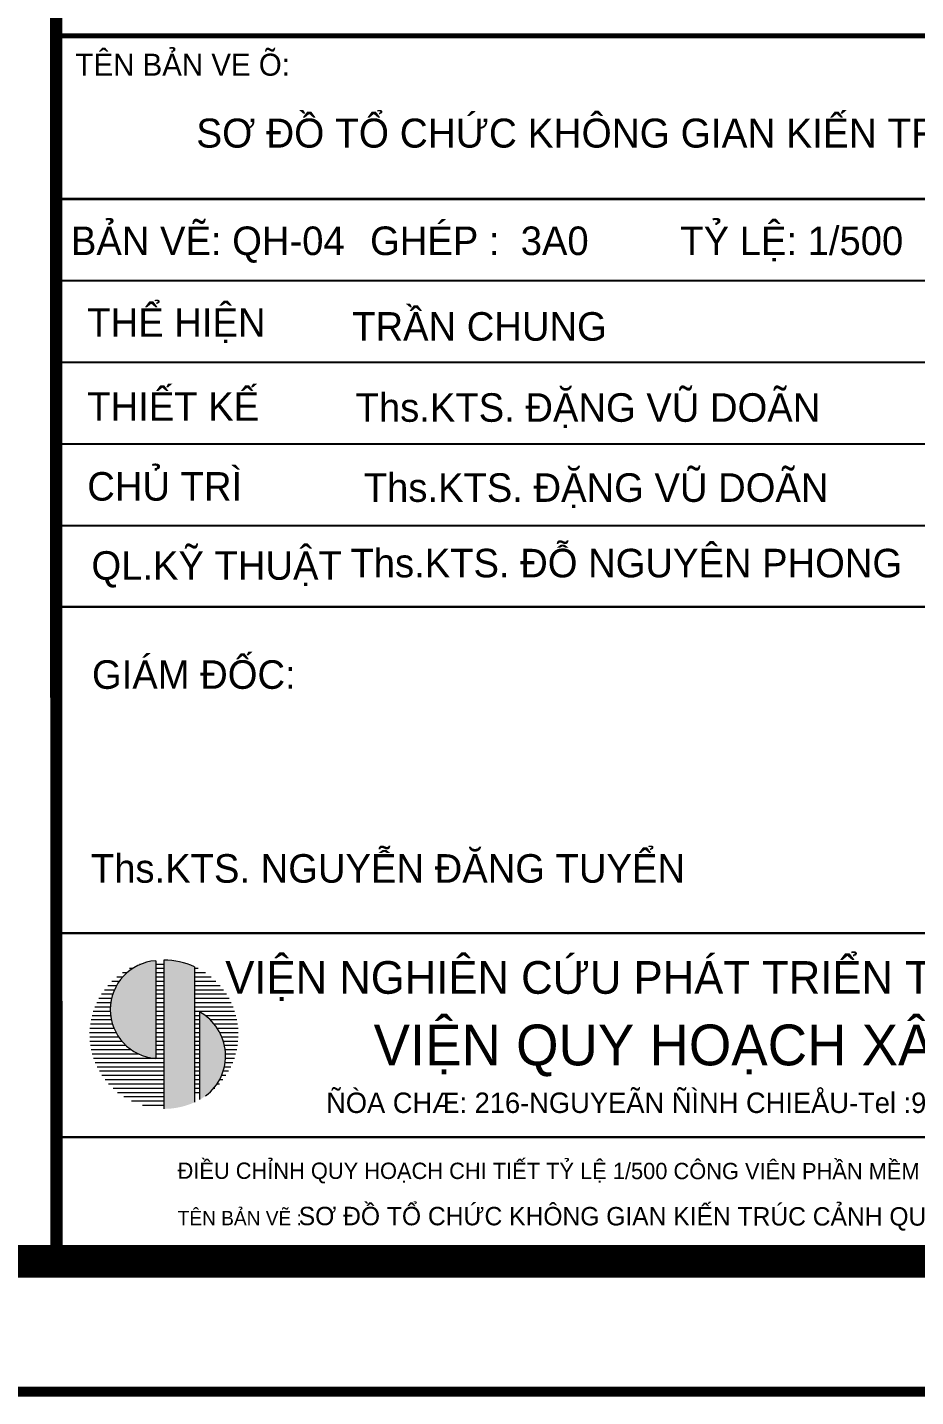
# Model space of a CAD drawing. Header units: millimetres. Extents: x 89040 to 596321, y -313033 to 2401191.
# Drawn here: x 596235.5 to 596289.9, y 1199889.8 to 1199973.7 of the extents above; entities that cross this region are included whole.
import ezdxf
from ezdxf.enums import TextEntityAlignment as Align

# ---------------------------------------------------------------- set-up
doc = ezdxf.new("R2010")
doc.units = ezdxf.units.MM
doc.header["$MEASUREMENT"] = 0
for name, color, linetype, lineweight in [('-KHAO-5000-TEXT', 7, 'Continuous', 25), ('0-Text', 7, 'Continuous', 25), ('dung', 7, 'Continuous', 25), ('KHUNGTEN', 7, 'Continuous', 25), ('thay1', 7, 'Continuous', 9)]:
    doc.layers.add(name, color=color, linetype=linetype, lineweight=lineweight)
doc.styles.add('GHICHU', font='VFRANKO.TTF')
doc.styles.add('THINH', font='VAGRB.TTF')
doc.styles.add('WMF-VNI-FRANKO0', font='VFRANKO.TTF')

msp = doc.modelspace()

# ---------------------------------------------------------------- hatches: boundary and pattern name
at = {"layer": 'thay1'}
h = msp.add_hatch(color=256, dxfattribs=at)
h.paths.add_polyline_path([(596243.356, 1199916.474, 0.928778), (596243.356, 1199910.48)])
h.paths.add_polyline_path([(596245.728, 1199916.102, 0.105949), (596243.862, 1199916.502), (596243.862, 1199907.391, 0.105949), (596245.728, 1199907.791)])
h.paths.add_polyline_path([(596246.039, 1199913.331), (596246.039, 1199907.945, 0.592751)])

# ---------------------------------------------------------------- linework, layer by layer
at = {"layer": 'KHUNGTEN', "color": 7}
for p, q in [((596237.274, 1199958.154), (596312.274, 1199958.154)), ((596237.274, 1199953.148), (596312.274, 1199953.148)), ((596237.274, 1199948.142), (596292.274, 1199948.142)), ((596237.274, 1199943.136), (596312.274, 1199943.136))]:
    msp.add_line(p, q, dxfattribs=at)
for points, const_width in [([(595240.781, 1199890.058), (596320.273, 1199890.058), (596320.273, 1200956.63), (595240.729, 1200956.63), (595240.781, 1199890.058)], 0.6), ([(596237.229, 1200043.153), (596237.274, 1199898.057)], 0.75), ([(596237.274, 1199973.154), (596312.274, 1199973.154)], 0.3), ([(596237.274, 1199963.154), (596312.274, 1199963.154)], 0.15), ([(596254.774, 1199938.16), (596254.774, 1199963.154)], 0.0075), ([(596274.774, 1199963.154), (596274.774, 1199958.154)], 0.0075), ([(596237.274, 1199958.154), (596312.274, 1199958.154)], 0.0075), ([(596312.274, 1199953.148), (596237.274, 1199953.148)], 0.0075), ([(596292.274, 1199948.142), (596237.274, 1199948.142)], 0.0075), ([(596312.274, 1199943.136), (596237.274, 1199943.136)], 0.0075), ([(596237.274, 1199938.16), (596312.274, 1199938.16)], 0.15), ([(596237.274, 1199918.16), (596312.274, 1199918.16)], 0.15), ([(596312.274, 1199905.66), (596237.274, 1199905.66)], 0.15)]:
    msp.add_lwpolyline(points, dxfattribs=dict(at, const_width=const_width))
at = {"layer": 'KHUNGTEN', "linetype": 'Continuous', "lineweight": 0, "ltscale": 1.5, "const_width": 2}
msp.add_lwpolyline([(595248.728, 1199898.057), (596312.274, 1199898.056), (596312.274, 1200948.631), (595248.728, 1200948.631)], close=True, dxfattribs=at)
at = {"layer": 'thay1'}
for p, q in [((596241.924, 1199915.986), (596241.756, 1199915.986)), ((596242.416, 1199916.248), (596242.363, 1199916.248)), ((596243.356, 1199916.474), (596243.356, 1199910.48)), ((596243.862, 1199916.248), (596243.356, 1199916.248)), ((596243.862, 1199915.986), (596243.356, 1199915.986)), ((596243.862, 1199916.502), (596243.862, 1199907.403)), ((596245.728, 1199916.102), (596245.728, 1199907.804)), ((596245.967, 1199915.986), (596245.728, 1199915.986)), ((596241.115, 1199915.199), (596240.673, 1199915.199)), ((596241.322, 1199915.462), (596240.964, 1199915.462)), ((596241.583, 1199915.724), (596241.316, 1199915.724)), ((596243.862, 1199915.724), (596243.356, 1199915.724)), ((596243.862, 1199915.462), (596243.356, 1199915.462)), ((596243.862, 1199915.199), (596243.356, 1199915.199)), ((596246.407, 1199915.724), (596245.728, 1199915.724)), ((596246.759, 1199915.462), (596245.728, 1199915.462)), ((596247.05, 1199915.199), (596245.728, 1199915.199)), ((596240.722, 1199914.413), (596240.032, 1199914.413)), ((596240.822, 1199914.675), (596240.214, 1199914.675)), ((596240.951, 1199914.937), (596240.425, 1199914.937)), ((596243.862, 1199914.937), (596243.356, 1199914.937)), ((596243.862, 1199914.675), (596243.356, 1199914.675)), ((596243.862, 1199914.413), (596243.356, 1199914.413)), ((596247.298, 1199914.937), (596245.728, 1199914.937)), ((596247.509, 1199914.675), (596245.728, 1199914.675)), ((596247.691, 1199914.413), (596245.728, 1199914.413)), ((596240.576, 1199913.626), (596239.627, 1199913.626)), ((596240.601, 1199913.888), (596239.741, 1199913.888)), ((596240.649, 1199914.151), (596239.875, 1199914.151)), ((596243.862, 1199914.151), (596243.356, 1199914.151)), ((596243.862, 1199913.888), (596243.356, 1199913.888)), ((596243.862, 1199913.626), (596243.356, 1199913.626)), ((596247.848, 1199914.151), (596245.728, 1199914.151)), ((596247.982, 1199913.888), (596245.728, 1199913.888)), ((596248.096, 1199913.626), (596245.728, 1199913.626)), ((596240.71, 1199912.577), (596239.35, 1199912.577)), ((596240.641, 1199912.84), (596239.394, 1199912.84)), ((596240.596, 1199913.102), (596239.455, 1199913.102)), ((596240.575, 1199913.364), (596239.532, 1199913.364)), ((596243.862, 1199913.364), (596243.356, 1199913.364)), ((596243.862, 1199913.102), (596243.356, 1199913.102)), ((596243.862, 1199912.84), (596243.356, 1199912.84)), ((596243.862, 1199912.577), (596243.356, 1199912.577)), ((596248.191, 1199913.364), (596245.728, 1199913.364)), ((596246.039, 1199913.102), (596245.728, 1199913.102)), ((596246.039, 1199912.84), (596245.728, 1199912.84)), ((596246.039, 1199912.577), (596245.728, 1199912.577)), ((596246.039, 1199913.331), (596246.039, 1199907.958)), ((596248.268, 1199913.102), (596246.397, 1199913.102)), ((596248.329, 1199912.84), (596246.705, 1199912.84)), ((596248.373, 1199912.577), (596246.945, 1199912.577)), ((596240.931, 1199912.053), (596239.307, 1199912.053)), ((596241.09, 1199911.791), (596239.309, 1199911.791)), ((596240.806, 1199912.315), (596239.321, 1199912.315)), ((596243.862, 1199912.315), (596243.356, 1199912.315)), ((596243.862, 1199912.053), (596243.356, 1199912.053)), ((596243.862, 1199911.791), (596243.356, 1199911.791)), ((596246.039, 1199912.315), (596245.728, 1199912.315)), ((596246.039, 1199912.053), (596245.728, 1199912.053)), ((596246.039, 1199911.791), (596245.728, 1199911.791)), ((596248.402, 1199912.315), (596247.137, 1199912.315)), ((596248.416, 1199912.053), (596247.29, 1199912.053)), ((596248.414, 1199911.791), (596247.411, 1199911.791)), ((596241.29, 1199911.528), (596239.325, 1199911.528)), ((596241.542, 1199911.266), (596239.357, 1199911.266)), ((596241.87, 1199911.004), (596239.404, 1199911.004)), ((596243.862, 1199911.528), (596243.356, 1199911.528)), ((596243.862, 1199911.266), (596243.356, 1199911.266)), ((596243.862, 1199911.004), (596243.356, 1199911.004)), ((596246.039, 1199911.528), (596245.728, 1199911.528)), ((596246.039, 1199911.266), (596245.728, 1199911.266)), ((596246.039, 1199911.004), (596245.728, 1199911.004)), ((596248.398, 1199911.528), (596247.503, 1199911.528)), ((596248.366, 1199911.266), (596247.57, 1199911.266)), ((596248.319, 1199911.004), (596247.613, 1199911.004)), ((596242.332, 1199910.742), (596239.468, 1199910.742)), ((596243.862, 1199910.48), (596239.548, 1199910.48)), ((596243.862, 1199910.217), (596239.647, 1199910.217)), ((596243.862, 1199910.742), (596243.356, 1199910.742)), ((596246.039, 1199910.742), (596245.728, 1199910.742)), ((596246.039, 1199910.48), (596245.728, 1199910.48)), ((596246.039, 1199910.217), (596245.728, 1199910.217)), ((596248.076, 1199910.217), (596247.606, 1199910.217)), ((596248.175, 1199910.48), (596247.631, 1199910.48)), ((596248.255, 1199910.742), (596247.634, 1199910.742)), ((596243.862, 1199909.955), (596239.764, 1199909.955)), ((596243.862, 1199909.693), (596239.902, 1199909.693)), ((596243.862, 1199909.431), (596240.063, 1199909.431)), ((596246.039, 1199909.955), (596245.728, 1199909.955)), ((596246.039, 1199909.693), (596245.728, 1199909.693)), ((596246.039, 1199909.431), (596245.728, 1199909.431)), ((596247.66, 1199909.431), (596247.388, 1199909.431)), ((596247.821, 1199909.693), (596247.486, 1199909.693)), ((596247.959, 1199909.955), (596247.559, 1199909.955)), ((596243.862, 1199909.169), (596240.263, 1199909.169)), ((596243.862, 1199908.906), (596240.468, 1199908.906)), ((596243.862, 1199908.644), (596240.739, 1199908.644)), ((596243.862, 1199908.382), (596241.024, 1199908.382)), ((596246.039, 1199909.169), (596245.728, 1199909.169)), ((596246.039, 1199908.906), (596245.728, 1199908.906)), ((596246.039, 1199908.644), (596245.728, 1199908.644)), ((596246.039, 1199908.382), (596245.728, 1199908.382)), ((596246.681, 1199908.382), (596246.648, 1199908.382)), ((596246.984, 1199908.644), (596246.9, 1199908.644)), ((596247.255, 1199908.906), (596247.101, 1199908.906)), ((596247.46, 1199909.169), (596247.261, 1199909.169)), ((596243.862, 1199908.12), (596241.41, 1199908.12)), ((596243.862, 1199907.858), (596241.879, 1199907.858)), ((596243.862, 1199907.595), (596242.553, 1199907.595))]:
    msp.add_line(p, q, dxfattribs=at)
for centre, radius, start, end in [((596243.578, 1199913.477), 3.005, 94.22949, 265.77051), ((596243.862, 1199911.946), 4.556, 65.80861, 90), ((596244.565, 1199910.638), 3.07, 306.93117, 61.31479)]:
    msp.add_arc(centre, radius, start, end, dxfattribs=at)

# ---------------------------------------------------------------- texts
at = {"layer": '-KHAO-5000-TEXT', "color": 7, "linetype": 'Continuous', "ltscale": 15, "style": 'GHICHU'}
msp.add_text('VIEÄN NGHIEÂN CÖÙU PHAÙT TRIEÅN TP. HOÀ CHÍ MINH', height=2, rotation=360, dxfattribs=at).set_placement((596279.37, 1199914.446), align=Align.CENTER)
at = {"layer": '-KHAO-5000-TEXT', "linetype": 'Continuous', "ltscale": 15, "style": 'GHICHU'}
msp.add_text('VIEÄN QUY HOAÏCH XAÂY DÖÏNG', height=2.5, rotation=360, dxfattribs=at).set_placement((596280.612, 1199910.058), align=Align.CENTER)
at = {"layer": '-KHAO-5000-TEXT', "linetype": 'Continuous', "ltscale": 15, "style": 'THINH'}
msp.add_text('ÑÒA CHÆ: 216-NGUYEÃN ÑÌNH CHIEÅU-Tel :9303721 Fax :9303293', height=1.25, rotation=360, dxfattribs=at).set_placement((596253.798, 1199907.14))
at = {"layer": '0-Text', "linetype": 'Continuous', "style": 'GHICHU', "oblique": 0, "width": 1}
for s, height, p in [('ÑIEÀU CHÆNH QUY HOAÏCH CHI TIEÁT TYÛ LEÄ 1/500 COÂNG VIEÂN PHAÀN MEÀM QUANG TRUNG.', 1, (596244.693, 1199903.105)), ('SÔ ÑOÀ TOÅ CHÖÙC KHOÂNG GIAN KIEÁN TRUÙC CAÛNH QUAN', 1.12812, (596252.121, 1199900.263)), ('TEÂN BAÛN VEÕ : ', 0.875, (596244.703, 1199900.264))]:
    msp.add_text(s, height=height, rotation=359.95931, dxfattribs=at).set_placement(p)
at = {"layer": 'dung', "style": 'WMF-VNI-FRANKO0'}
for s, height, p in [('TEÂN BAÛN VE Õ:', 1.34999, (596238.439, 1199970.708)), ('SÔ ÑOÀ TOÅ CHÖÙC KHOÂNG GIAN KIEÁN TRUÙC CAÛNH QUAN', 1.77724, (596245.841, 1199966.301)), ('BAÛN VEÕ: QH-04', 1.74999, (596238.159, 1199959.716)), ('GHEÙP :  3A0', 1.74999, (596256.491, 1199959.716)), ('TYÛ LEÄ: 1/500', 1.74999, (596275.502, 1199959.716)), ('THEÅ HIEÄN', 1.75, (596239.163, 1199954.706)), ('TRAÀN CHUNG', 1.74999, (596255.395, 1199954.467)), ('THIEÁT KEÁ', 1.75, (596239.163, 1199949.561)), ('Ths.KTS. ÑAËNG VUÕ DOAÕN', 1.74999, (596255.606, 1199949.498)), ('CHUÛ TRÌ', 1.75, (596239.163, 1199944.665)), ('Ths.KTS. ÑAËNG VUÕ DOAÕN', 1.74999, (596256.105, 1199944.592)), ('QL.KYÕ THUAÄT', 1.74999, (596239.418, 1199939.817)), ('Ths.KTS. ÑOÃ NGUYEÂN PHONG', 1.74999, (596255.289, 1199939.964)), ('Ths.KTS. NGUYEÃN ÑAÊNG TUYEÅN', 1.74999, (596239.384, 1199921.252))]:
    msp.add_text(s, height=height, dxfattribs=at).set_placement(p)
msp.add_text('GIAÙM ÑOÁC:', height=1.74999, dxfattribs=at).set_placement((596239.45, 1199934.008), align=Align.MIDDLE_LEFT)

doc.saveas('drawing.dxf')
